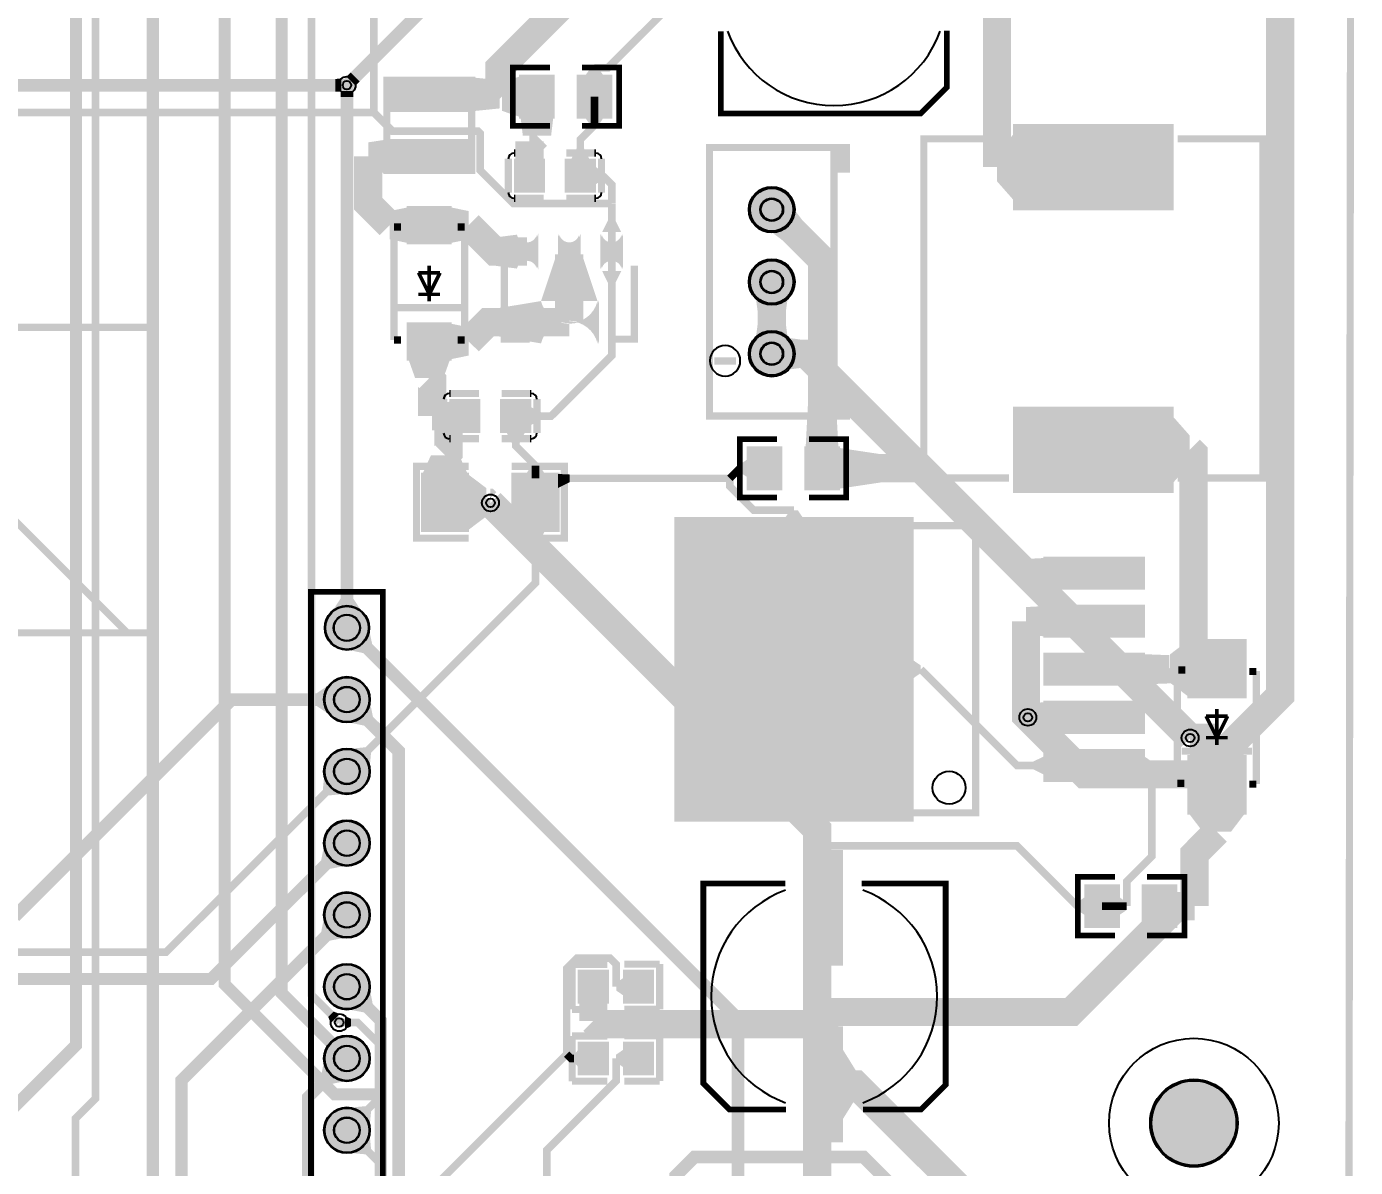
# Model space of a CAD drawing. Header units: millimetres. Extents: x 0 to 114, y -5 to 100.
# Drawn here: x 53.32 to 100.33, y 22.05 to 62.43 of the extents above; entities that cross this region are included whole.
import ezdxf

# ---------------------------------------------------------------- set-up
doc = ezdxf.new("R2010")
doc.units = ezdxf.units.MM
for name, color, linetype, true_color in [('BoardOutLine', 7, 'Continuous', 0xff00ff), ('BottomLayer', 7, 'Continuous', 0x0000ff), ('BottomSilkLayer', 7, 'Continuous', 0x66cc33), ('BottomSolderMaskLayer', 7, 'Continuous', 0xaa00ff), ('Hole', 7, 'Continuous', 0x222222), ('Multi-Layer', 7, 'Continuous', 0xc0c0c0), ('TopLayer', 7, 'Continuous', 0xff0000), ('TopPasteMaskLayer', 7, 'Continuous', 0x808080), ('TopSilkLayer', 7, 'Continuous', 0xffcc00), ('TopSolderMaskLayer', 7, 'Continuous', 0x800080)]:
    doc.layers.add(name, color=color, linetype=linetype, true_color=true_color)

msp = doc.modelspace()

# ---------------------------------------------------------------- hatches: boundary and pattern name
at = {"layer": 'BottomLayer'}
for points in [[(64.956, 60.331), (64.632, 60.655), (64.786, 60.803), (65.104, 60.485)], [(64.423, 60.149), (64.88, 60.149), (64.876, 59.935), (64.426, 59.935)], [(80.253, 52.883), (79.11, 52.883), (79.181, 52.35), (80.181, 52.35)], [(80.253, 51.351), (79.11, 51.351), (79.181, 51.885), (80.181, 51.885)], [(80.185, 50.276), (80.185, 51.419), (80.718, 51.347), (80.719, 50.347)], [(65.223, 41.652), (64.08, 41.652), (64.426, 42.185), (64.876, 42.185)], [(64.604, 40.387), (65.412, 41.196), (65.544, 40.574), (65.226, 40.255)], [(64.602, 37.822), (65.437, 38.657), (65.569, 38.009), (65.25, 37.691)], [(64.602, 27.662), (65.437, 28.497), (65.562, 27.842), (65.257, 27.538)], [(64.4, 27.482), (64.077, 27.159), (63.992, 27.376), (64.183, 27.567)]]:
    msp.add_hatch(color=256, dxfattribs=at).paths.add_polyline_path(points)
at = {"layer": 'BottomSolderMaskLayer'}
for points in [[(78.868, 55.947, 1), (80.494, 55.947, 1)], [(78.868, 53.387, 1), (80.494, 53.387, 1)], [(78.868, 50.847, 1), (80.494, 50.847, 1)], [(63.864, 41.148, 1), (65.439, 41.148, 1)], [(63.839, 38.608, 1), (65.464, 38.608, 1)], [(63.839, 36.068, 1), (65.464, 36.068, 1)], [(63.839, 33.528, 1), (65.464, 33.528, 1)], [(63.839, 30.988, 1), (65.464, 30.988, 1)], [(63.839, 28.448, 1), (65.464, 28.448, 1)], [(63.839, 25.908, 1), (65.464, 25.908, 1)], [(93.064, 23.622, 1), (96.166, 23.622, 1)], [(63.839, 23.368, 1), (65.464, 23.368, 1)]]:
    msp.add_hatch(color=256, dxfattribs=at).paths.add_polyline_path(points)
at = {"layer": 'Multi-Layer'}
for points in [[(78.919, 55.947, 1), (80.443, 55.947, 1)], [(78.919, 53.387, 1), (80.443, 53.387, 1)], [(78.919, 50.847, 1), (80.443, 50.847, 1)], [(63.889, 41.148, 1), (65.413, 41.148, 1)], [(63.864, 38.608, 1), (65.439, 38.608, 1)], [(63.864, 36.068, 1), (65.439, 36.068, 1)], [(63.864, 33.528, 1), (65.439, 33.528, 1)], [(63.864, 30.988, 1), (65.439, 30.988, 1)], [(63.864, 28.448, 1), (65.439, 28.448, 1)], [(63.864, 25.908, 1), (65.439, 25.908, 1)], [(63.864, 23.368, 1), (65.439, 23.368, 1)]]:
    msp.add_hatch(color=256, dxfattribs=at).paths.add_polyline_path(points)
at = {"layer": 'TopLayer'}
for points in [[(70.794, 59.219), (70.794, 60.669), (70.134, 60.444), (70.134, 59.444)], [(71.954, 59.219), (70.794, 59.219), (70.794, 60.669), (71.954, 60.669)], [(73.986, 59.219), (72.826, 59.219), (72.826, 60.669), (73.986, 60.669)], [(73.069, 60.669), (73.744, 60.669), (73.541, 60.964), (73.271, 60.964)], [(64.45, 60.122), (64.45, 60.579), (64.236, 60.575), (64.236, 60.125)], [(66.064, 59.428), (66.064, 60.628), (69.064, 60.628), (69.064, 59.428)], [(69.064, 60.628), (69.064, 59.428), (70.05, 59.528), (70.05, 60.528)], [(71.954, 59.219), (70.794, 59.219), (70.874, 58.559), (71.874, 58.559)], [(73.744, 59.219), (73.069, 59.219), (73.271, 58.924), (73.541, 58.924)], [(93.809, 58.951), (93.809, 55.951), (88.309, 55.951), (88.309, 58.951)], [(66.064, 57.228), (66.064, 58.428), (65.404, 58.328), (65.404, 57.328)], [(66.064, 57.228), (66.064, 58.428), (69.064, 58.428), (69.064, 57.228)], [(70.609, 57.7), (71.609, 57.7), (71.609, 58.36), (70.609, 58.36)], [(88.309, 56.201), (88.309, 58.701), (87.649, 57.951), (87.649, 56.951)], [(72.572, 57.7), (73.247, 57.7), (73.044, 58.105), (72.774, 58.105)], [(71.609, 56.6), (70.609, 56.6), (70.609, 57.7), (71.609, 57.7)], [(73.409, 56.6), (72.409, 56.6), (72.409, 57.7), (73.409, 57.7)], [(73.409, 57.488), (73.409, 56.813), (73.705, 57.015), (73.705, 57.285)], [(66.829, 54.762), (66.829, 56.032), (66.168, 55.897), (66.168, 54.897)], [(68.299, 56.032), (68.299, 54.762), (66.829, 54.762), (66.829, 56.032)], [(68.299, 56.032), (68.299, 54.762), (68.96, 54.897), (68.96, 55.897)], [(79.633, 55.187), (80.442, 55.995), (80.768, 55.567), (80.061, 54.86)], [(74.356, 55.155), (73.681, 55.155), (73.883, 55.56), (74.153, 55.56)], [(70.666, 53.862), (70.666, 55.062), (69.895, 54.962), (69.895, 53.962)], [(71.366, 55.062, -0.785398), (70.666, 55.062), (70.666, 53.862, -0.785398), (71.366, 53.862)], [(72.867, 55.063, -0.785398), (72.167, 55.063), (72.167, 53.663, -0.785398), (72.867, 53.663)], [(74.368, 55.062, -0.785398), (73.668, 55.062), (73.668, 53.862, -0.785398), (74.368, 53.862)], [(73.517, 52.713), (71.517, 52.713), (72.017, 54.213), (73.017, 54.213)], [(74.356, 53.77), (73.681, 53.77), (73.883, 53.365), (74.153, 53.365)], [(71.517, 51.213), (71.517, 52.713), (70.017, 52.463), (70.017, 51.463)], [(73.517, 52.713, -0.785398), (71.517, 52.713), (71.517, 51.213, -0.785398), (73.517, 51.213)], [(68.299, 51.918), (68.299, 50.648), (66.829, 50.648), (66.829, 51.918)], [(68.299, 51.918), (68.299, 50.648), (68.96, 50.783), (68.96, 51.783)], [(68.299, 50.648), (66.829, 50.648), (67.064, 49.987), (68.064, 49.987)], [(68.323, 48.091), (68.323, 49.191), (68.243, 49.141), (68.243, 48.141)], [(68.323, 49.191), (69.323, 49.191), (69.323, 48.091), (68.323, 48.091)], [(70.123, 49.191), (71.123, 49.191), (71.123, 48.091), (70.123, 48.091)], [(71.123, 48.979), (71.123, 48.304), (71.528, 48.506), (71.528, 48.776)], [(80.879, 47.518), (82.039, 47.518), (81.959, 49.018), (80.959, 49.018)], [(93.809, 48.951), (93.809, 45.951), (88.309, 45.951), (88.309, 48.951)], [(93.809, 48.701), (93.809, 46.201), (94.47, 46.951), (94.47, 47.951)], [(70.961, 48.091), (70.286, 48.091), (70.488, 47.686), (70.758, 47.686)], [(78.847, 47.518), (80.007, 47.518), (80.007, 46.068), (78.847, 46.068)], [(80.879, 47.518), (82.039, 47.518), (82.039, 46.068), (80.879, 46.068)], [(82.039, 47.518), (82.039, 46.068), (83.539, 46.293), (83.539, 47.293)], [(67.323, 46.593), (68.923, 46.593), (68.623, 47.253), (67.623, 47.253)], [(78.847, 46.456), (78.847, 47.131), (78.552, 46.928), (78.552, 46.658)], [(67.323, 46.593), (68.923, 46.593), (68.923, 44.593), (67.323, 44.593)], [(68.923, 46.593), (68.923, 44.593), (69.584, 45.093), (69.584, 46.093)], [(70.523, 46.593), (72.123, 46.593), (72.123, 44.593), (70.523, 44.593)], [(70.986, 46.593), (71.661, 46.593), (71.458, 46.888), (71.188, 46.888)], [(72.123, 46.593), (72.123, 46.101), (72.528, 46.304), (72.528, 46.574)], [(80.131, 45.011), (80.806, 45.011), (80.604, 45.307), (80.334, 45.307)], [(76.278, 34.351), (76.278, 45.011), (84.658, 45.011), (84.658, 34.351)], [(71.661, 44.593), (70.986, 44.593), (71.188, 44.188), (71.458, 44.188)], [(89.336, 42.55), (89.336, 43.62), (88.675, 43.585), (88.675, 42.585)], [(92.836, 42.55), (89.336, 42.55), (89.336, 43.62), (92.836, 43.62)], [(89.336, 40.849), (89.336, 41.918), (88.675, 41.883), (88.675, 40.883)], [(92.836, 40.849), (89.336, 40.849), (89.336, 41.918), (92.836, 41.918)], [(94.429, 38.707), (94.429, 40.707), (93.769, 40.207), (93.769, 39.207)], [(96.429, 40.707), (96.429, 38.707), (94.429, 38.707), (94.429, 40.707)], [(84.658, 40.019), (84.658, 39.344), (84.954, 39.546), (84.954, 39.816)], [(92.836, 39.147), (89.336, 39.147), (89.336, 40.216), (92.836, 40.216)], [(92.836, 40.216), (92.836, 39.147), (93.743, 39.181), (93.743, 40.181)], [(64.131, 39.199), (64.131, 38.017), (63.579, 38.383), (63.579, 38.833)], [(89.336, 37.445), (89.336, 38.514), (88.741, 38.48), (88.741, 37.48)], [(92.836, 37.445), (89.336, 37.445), (89.336, 38.514), (92.836, 38.514)], [(94.429, 36.592), (96.429, 36.592), (95.929, 37.252), (94.929, 37.252)], [(64.602, 36.854), (65.437, 36.019), (65.505, 36.731), (65.314, 36.922)], [(92.836, 35.743), (89.336, 35.743), (89.336, 36.812), (92.836, 36.812)], [(89.336, 35.94), (89.336, 36.615), (88.931, 36.413), (88.931, 36.143)], [(92.836, 36.615), (92.836, 35.94), (93.131, 36.143), (93.131, 36.413)], [(96.429, 36.592), (96.429, 34.592), (94.429, 34.592), (94.429, 36.592)], [(63.866, 36.117), (64.701, 35.282), (63.989, 35.215), (63.798, 35.405)], [(96.429, 34.592), (94.429, 34.592), (94.929, 33.932), (95.929, 33.932)], [(63.866, 33.577), (64.701, 32.742), (64.045, 32.618), (63.741, 32.922)], [(81.197, 33.142), (81.872, 33.142), (81.669, 33.437), (81.399, 33.437)], [(80.884, 29.342), (80.884, 33.142), (82.184, 33.142), (82.184, 29.342)], [(91.945, 30.574), (90.785, 30.574), (90.785, 32.024), (91.945, 32.024)], [(93.977, 30.574), (92.817, 30.574), (92.817, 32.024), (93.977, 32.024)], [(93.977, 32.024), (93.977, 30.574), (94.017, 30.799), (94.017, 31.799)], [(90.785, 30.962), (90.785, 31.637), (90.49, 31.434), (90.49, 31.164)], [(91.945, 31.637), (91.945, 30.962), (92.241, 31.164), (92.241, 31.434)], [(63.866, 31.037), (64.701, 30.202), (64.045, 30.078), (63.741, 30.382)], [(73.868, 27.898), (72.868, 27.898), (72.868, 28.998), (73.868, 28.998)], [(74.468, 28.111), (74.468, 28.786), (74.179, 28.583), (74.179, 28.313)], [(75.468, 27.898), (74.468, 27.898), (74.468, 28.998), (75.468, 28.998)], [(73.868, 27.898), (72.868, 27.898), (72.868, 27.238), (73.868, 27.238)], [(64.583, 26.949), (64.583, 27.407), (64.796, 27.313), (64.796, 27.043)], [(80.884, 26.892), (82.184, 26.892), (82.034, 27.045), (81.034, 27.045)], [(82.184, 26.892), (82.184, 23.092), (80.884, 23.092), (80.884, 26.892)], [(73.868, 25.358), (72.868, 25.358), (72.868, 26.458), (73.868, 26.458)], [(75.468, 25.358), (74.468, 25.358), (74.468, 26.458), (75.468, 26.458)], [(63.866, 25.957), (64.701, 25.122), (64.045, 24.998), (63.741, 25.302)], [(72.868, 25.571), (72.868, 26.246), (72.682, 26.043), (72.682, 25.773)], [(74.468, 25.571), (74.468, 26.246), (74.173, 26.043), (74.173, 25.773)], [(82.184, 26.242), (82.184, 23.742), (82.65, 24.492), (82.65, 25.492)], [(64.602, 24.154), (65.437, 23.319), (65.505, 24.031), (65.314, 24.221)], [(64.602, 22.582), (65.437, 23.417), (65.505, 22.705), (65.314, 22.515)]]:
    msp.add_hatch(color=256, dxfattribs=at).paths.add_polyline_path(points)
at = {"layer": 'TopPasteMaskLayer'}
for points in [[(71.954, 59.219), (70.794, 59.219), (70.794, 60.669), (71.954, 60.669)], [(73.986, 59.219), (72.826, 59.219), (72.826, 60.669), (73.986, 60.669)], [(66.064, 59.428), (66.064, 60.628), (69.064, 60.628), (69.064, 59.428)], [(93.809, 58.951), (93.809, 55.951), (88.309, 55.951), (88.309, 58.951)], [(66.064, 57.228), (66.064, 58.428), (69.064, 58.428), (69.064, 57.228)], [(71.609, 56.6), (70.609, 56.6), (70.609, 57.7), (71.609, 57.7)], [(73.409, 56.6), (72.409, 56.6), (72.409, 57.7), (73.409, 57.7)], [(68.299, 56.032), (68.299, 54.762), (66.829, 54.762), (66.829, 56.032)], [(71.366, 55.062, -0.785398), (70.666, 55.062), (70.666, 53.862, -0.785398), (71.366, 53.862)], [(72.867, 55.063, -0.785398), (72.167, 55.063), (72.167, 53.663, -0.785398), (72.867, 53.663)], [(74.368, 55.062, -0.785398), (73.668, 55.062), (73.668, 53.862, -0.785398), (74.368, 53.862)], [(73.517, 52.713, -0.785398), (71.517, 52.713), (71.517, 51.213, -0.785398), (73.517, 51.213)], [(68.299, 51.918), (68.299, 50.648), (66.829, 50.648), (66.829, 51.918)], [(68.323, 49.191), (69.323, 49.191), (69.323, 48.091), (68.323, 48.091)], [(70.123, 49.191), (71.123, 49.191), (71.123, 48.091), (70.123, 48.091)], [(93.809, 48.951), (93.809, 45.951), (88.309, 45.951), (88.309, 48.951)], [(78.847, 47.518), (80.007, 47.518), (80.007, 46.068), (78.847, 46.068)], [(80.879, 47.518), (82.039, 47.518), (82.039, 46.068), (80.879, 46.068)], [(67.323, 46.593), (68.923, 46.593), (68.923, 44.593), (67.323, 44.593)], [(70.523, 46.593), (72.123, 46.593), (72.123, 44.593), (70.523, 44.593)], [(76.278, 34.351), (76.278, 45.011), (84.658, 45.011), (84.658, 34.351)], [(92.836, 42.55), (89.336, 42.55), (89.336, 43.62), (92.836, 43.62)], [(92.836, 40.849), (89.336, 40.849), (89.336, 41.918), (92.836, 41.918)], [(96.429, 40.707), (96.429, 38.707), (94.429, 38.707), (94.429, 40.707)], [(92.836, 39.147), (89.336, 39.147), (89.336, 40.216), (92.836, 40.216)], [(92.836, 37.445), (89.336, 37.445), (89.336, 38.514), (92.836, 38.514)], [(92.836, 35.743), (89.336, 35.743), (89.336, 36.812), (92.836, 36.812)], [(96.429, 36.592), (96.429, 34.592), (94.429, 34.592), (94.429, 36.592)], [(80.884, 29.342), (80.884, 33.142), (82.184, 33.142), (82.184, 29.342)], [(91.945, 30.574), (90.785, 30.574), (90.785, 32.024), (91.945, 32.024)], [(93.977, 30.574), (92.817, 30.574), (92.817, 32.024), (93.977, 32.024)], [(73.868, 27.898), (72.868, 27.898), (72.868, 28.998), (73.868, 28.998)], [(75.468, 27.898), (74.468, 27.898), (74.468, 28.998), (75.468, 28.998)], [(82.184, 26.892), (82.184, 23.092), (80.884, 23.092), (80.884, 26.892)], [(73.868, 25.358), (72.868, 25.358), (72.868, 26.458), (73.868, 26.458)], [(75.468, 25.358), (74.468, 25.358), (74.468, 26.458), (75.468, 26.458)]]:
    msp.add_hatch(color=256, dxfattribs=at).paths.add_polyline_path(points)
at = {"layer": 'TopSolderMaskLayer'}
for points in [[(65.937, 59.408), (65.937, 60.648), (69.191, 60.648), (69.191, 59.408)], [(72.005, 59.168), (70.743, 59.168), (70.743, 60.72), (72.005, 60.72)], [(74.037, 59.168), (72.775, 59.168), (72.775, 60.72), (74.037, 60.72)], [(93.902, 58.979), (93.902, 55.923), (88.216, 55.923), (88.216, 58.979)], [(65.937, 57.208), (65.937, 58.448), (69.191, 58.448), (69.191, 57.208)], [(71.66, 56.549), (70.558, 56.549), (70.558, 57.751), (71.66, 57.751)], [(73.46, 56.549), (72.358, 56.549), (72.358, 57.751), (73.46, 57.751)], [(78.868, 55.947, 1), (80.494, 55.947, 1)], [(68.358, 56.076), (68.358, 54.719), (66.77, 54.719), (66.77, 56.076)], [(71.417, 55.095, -0.785398), (70.615, 55.095), (70.615, 53.83, -0.785398), (71.417, 53.83)], [(72.918, 55.097, -0.785398), (72.116, 55.097), (72.116, 53.63, -0.785398), (72.918, 53.63)], [(74.419, 55.095, -0.785398), (73.617, 55.095), (73.617, 53.83, -0.785398), (74.419, 53.83)], [(78.868, 53.387, 1), (80.494, 53.387, 1)], [(73.568, 52.735, -0.785398), (71.466, 52.735), (71.466, 51.191, -0.785398), (73.568, 51.191)], [(68.358, 51.961), (68.358, 50.604), (66.77, 50.604), (66.77, 51.961)], [(78.868, 50.847, 1), (80.494, 50.847, 1)], [(68.272, 49.242), (69.374, 49.242), (69.374, 48.04), (68.272, 48.04)], [(70.072, 49.242), (71.174, 49.242), (71.174, 48.04), (70.072, 48.04)], [(93.902, 48.979), (93.902, 45.923), (88.216, 45.923), (88.216, 48.979)], [(78.796, 47.569), (80.058, 47.569), (80.058, 46.018), (78.796, 46.018)], [(80.828, 47.569), (82.09, 47.569), (82.09, 46.018), (80.828, 46.018)], [(67.272, 46.644), (68.974, 46.644), (68.974, 44.542), (67.272, 44.542)], [(70.472, 46.644), (72.174, 46.644), (72.174, 44.542), (70.472, 44.542)], [(76.239, 34.287), (76.239, 45.076), (84.698, 45.076), (84.698, 34.287)], [(92.887, 42.5), (89.285, 42.5), (89.285, 43.67), (92.887, 43.67)], [(63.864, 41.148, 1), (65.439, 41.148, 1)], [(92.887, 40.798), (89.285, 40.798), (89.285, 41.969), (92.887, 41.969)], [(96.48, 40.758), (96.48, 38.656), (94.378, 38.656), (94.378, 40.758)], [(92.887, 39.096), (89.285, 39.096), (89.285, 40.267), (92.887, 40.267)], [(63.839, 38.608, 1), (65.464, 38.608, 1)], [(92.887, 37.394), (89.285, 37.394), (89.285, 38.565), (92.887, 38.565)], [(63.839, 36.068, 1), (65.464, 36.068, 1)], [(92.887, 35.692), (89.285, 35.692), (89.285, 36.863), (92.887, 36.863)], [(96.48, 36.643), (96.48, 34.541), (94.378, 34.541), (94.378, 36.643)], [(63.839, 33.528, 1), (65.464, 33.528, 1)], [(80.867, 29.194), (80.867, 33.29), (82.201, 33.29), (82.201, 29.194)], [(91.996, 30.524), (90.734, 30.524), (90.734, 32.075), (91.996, 32.075)], [(94.028, 30.524), (92.766, 30.524), (92.766, 32.075), (94.028, 32.075)], [(63.839, 30.988, 1), (65.464, 30.988, 1)], [(63.839, 28.448, 1), (65.464, 28.448, 1)], [(73.919, 27.847), (72.817, 27.847), (72.817, 29.049), (73.919, 29.049)], [(75.519, 27.847), (74.417, 27.847), (74.417, 29.049), (75.519, 29.049)], [(82.201, 27.041), (82.201, 22.944), (80.867, 22.944), (80.867, 27.041)], [(63.839, 25.908, 1), (65.464, 25.908, 1)], [(73.919, 25.307), (72.817, 25.307), (72.817, 26.509), (73.919, 26.509)], [(75.519, 25.307), (74.417, 25.307), (74.417, 26.509), (75.519, 26.509)], [(93.064, 23.622, 1), (96.166, 23.622, 1)], [(63.839, 23.368, 1), (65.464, 23.368, 1)]]:
    msp.add_hatch(color=256, dxfattribs=at).paths.add_polyline_path(points)

# ---------------------------------------------------------------- linework, layer by layer
at = {"layer": 'BoardOutLine', "const_width": 0.254}
msp.add_lwpolyline([(0, 100), (100.203, 99.949), (100.076, 0), (0, 0), (0, 100)], close=True, dxfattribs=at)
at = {"layer": 'BottomLayer'}
for points, const_width in [([(55.245, 89.281), (55.063, 89.099), (55.063, 26.379), (51.559, 22.874)], 0.43), ([(57.785, 89.281), (57.785, 19.949), (56.5, 18.666)], 0.43), ([(60.325, 89.281), (60.325, 28.531), (64.218, 24.638), (65.852, 24.638)], 0.43), ([(62.865, 88.051), (62.34, 87.526), (62.34, 28.22), (64.651, 25.908)], 0.43), ([(56.5, 13.586), (55.91, 13.586), (55.049, 14.448), (55.049, 23.785), (55.761, 24.496), (55.761, 74.432)], 0.27), ([(97.663, 72.136), (97.663, 38.758), (94.869, 35.964), (90.759, 35.964), (88.743, 37.981)], 1), ([(64.381, 27.178), (63.401, 28.158), (63.401, 63.909), (66.167, 66.675)], 0.27), ([(68.707, 66.675), (68.707, 64.407), (64.651, 60.35)], 0.45), ([(64.651, 60.35), (64.651, 41.148)], 0.45), ([(79.681, 50.847), (79.681, 53.387)], 1), ([(79.681, 50.847), (80.887, 50.847), (94.482, 37.252)], 1), ([(69.728, 45.569), (81.285, 34.011), (81.285, 9.657)], 1), ([(78.486, 11.176), (78.486, 27.313), (64.651, 41.148)], 0.45), ([(64.651, 38.608), (66.48, 36.78), (66.48, 13.332), (65.086, 11.938), (64.238, 11.938), (63.119, 10.819), (63.119, 7.747), (58.801, 3.429)], 0.45), ([(65.852, 24.638), (65.852, 27.247), (64.651, 28.448)], 0.43), ([(65.852, 24.638), (65.852, 20.224), (65.186, 19.558), (60.96, 19.558), (58.801, 17.399)], 0.43)]:
    msp.add_lwpolyline(points, dxfattribs=dict(at, const_width=const_width))
at = {"layer": 'BottomSilkLayer', "const_width": 0.203}
for points in [[(65.921, 3.683), (65.921, 1.778), (63.381, 1.778), (63.381, 42.418), (65.921, 42.418), (65.921, 39.878)], [(65.921, 39.878), (65.921, 3.683)]]:
    msp.add_lwpolyline(points, dxfattribs=at)
at = {"layer": 'BottomSolderMaskLayer'}
for centre, radius in [((79.681, 55.947), 0.813), ((79.681, 55.947), 0.406), ((79.681, 53.387), 0.813), ((79.681, 53.387), 0.406), ((79.681, 50.847), 0.813), ((79.681, 50.847), 0.406), ((64.651, 41.148), 0.787), ((64.651, 41.148), 0.472), ((64.651, 38.608), 0.813), ((64.651, 38.608), 0.459), ((64.651, 36.068), 0.813), ((64.651, 36.068), 0.459), ((64.651, 33.528), 0.813), ((64.651, 33.528), 0.459), ((64.651, 30.988), 0.813), ((64.651, 30.988), 0.459), ((64.651, 28.448), 0.813), ((64.651, 28.448), 0.459), ((64.651, 25.908), 0.813), ((64.651, 25.908), 0.459), ((94.615, 23.622), 1.551), ((94.615, 23.622), 1.551), ((64.651, 23.368), 0.813), ((64.651, 23.368), 0.459)]:
    msp.add_circle(centre, radius, dxfattribs=at)
at = {"layer": 'Hole'}
for centre, radius in [((64.651, 60.35), 0.15), ((69.728, 45.569), 0.15), ((88.741, 37.98), 0.15), ((94.482, 37.252), 0.15), ((64.381, 27.178), 0.153)]:
    msp.add_circle(centre, radius, dxfattribs=at)
at = {"layer": 'Multi-Layer'}
for centre, radius in [((64.651, 60.35), 0.305), ((79.681, 55.947), 0.762), ((79.681, 55.947), 0.381), ((79.681, 53.387), 0.762), ((79.681, 53.387), 0.381), ((79.681, 50.847), 0.762), ((79.681, 50.847), 0.381), ((69.728, 45.569), 0.3), ((64.651, 41.148), 0.762), ((64.651, 41.148), 0.457), ((64.651, 38.608), 0.787), ((64.651, 38.608), 0.445), ((88.741, 37.98), 0.3), ((94.482, 37.252), 0.3), ((64.651, 36.068), 0.787), ((64.651, 36.068), 0.445), ((64.651, 33.528), 0.787), ((64.651, 33.528), 0.445), ((64.651, 30.988), 0.787), ((64.651, 30.988), 0.445), ((64.651, 28.448), 0.787), ((64.651, 28.448), 0.445), ((64.381, 27.178), 0.305), ((64.651, 25.908), 0.787), ((64.651, 25.908), 0.445), ((94.615, 23.622), 1.5), ((94.615, 23.622), 1.5), ((64.651, 23.368), 0.787), ((64.651, 23.368), 0.445)]:
    msp.add_circle(centre, radius, dxfattribs=at)
at = {"layer": 'TopLayer'}
for points, const_width in [([(65.606, 59.382), (65.606, 65.354)], 0.27), ([(70.05, 60.028), (70.05, 60.96), (74.027, 64.937), (81.119, 64.937)], 1), ([(87.649, 57.451), (87.649, 63.529), (87.55, 63.627)], 1), ([(73.406, 60.964), (73.882, 60.964), (76.545, 63.627)], 0.27), ([(73.406, 59.944), (73.406, 60.965)], 0.27), ([(48.133, 60.325), (48.158, 60.35), (64.651, 60.35)], 0.45), ([(67.564, 60.028), (70.051, 60.028)], 1), ([(70.05, 60.028), (70.134, 59.944)], 1), ([(71.374, 59.944), (70.134, 59.944)], 1), ([(71.374, 59.944), (71.374, 58.56)], 1), ([(73.406, 59.434), (73.406, 59.944)], 0.27), ([(65.606, 59.382), (49.476, 59.382), (45.847, 55.753)], 0.27), ([(74.018, 56.165), (70.539, 56.165), (69.364, 57.34), (69.364, 58.645), (69.285, 58.724), (66.265, 58.724), (65.606, 59.382)], 0.27), ([(73.406, 59.433), (73.406, 58.923)], 0.27), ([(71.109, 58.36), (71.176, 58.36), (71.374, 58.559)], 1), ([(71.11, 57.15), (71.11, 58.362)], 1), ([(72.908, 57.15), (72.908, 58.428), (73.406, 58.923)], 0.27), ([(65.404, 57.828), (65.404, 56.162), (66.168, 55.397)], 1), ([(67.564, 57.828), (65.405, 57.828)], 1), ([(91.059, 57.452), (87.648, 57.452)], 1), ([(72.908, 57.15), (73.706, 57.15)], 0.27), ([(73.705, 57.15), (74.018, 56.836), (74.018, 56.165)], 0.27), ([(81.46, 46.794), (81.46, 54.171), (79.682, 55.949)], 1), ([(74.018, 56.164), (74.018, 54.463)], 0.27), ([(67.564, 55.397), (66.17, 55.397)], 1), ([(67.564, 55.397), (68.961, 55.397)], 1), ([(71.016, 54.463), (69.896, 54.463), (68.961, 55.397)], 1), ([(74.018, 54.463), (74.018, 50.782), (71.877, 48.641), (70.622, 48.641)], 0.27), ([(72.517, 54.364), (72.517, 51.963)], 1), ([(72.517, 51.963), (69.639, 51.963), (68.961, 51.283)], 1), ([(67.564, 51.283), (67.564, 49.987)], 1), ([(67.564, 51.283), (68.961, 51.283)], 1), ([(67.663, 48.641), (67.663, 49.889), (67.564, 49.987)], 1), ([(68.243, 48.641), (67.663, 48.641)], 1), ([(68.243, 48.641), (68.243, 47.373), (68.123, 47.253)], 1), ([(68.824, 48.641), (68.242, 48.641)], 1), ([(70.622, 48.641), (70.622, 47.589), (71.323, 46.888)], 0.27), ([(68.123, 45.593), (68.123, 47.254)], 1), ([(91.059, 47.452), (94.47, 47.452)], 1), ([(94.6, 39.708), (94.6, 47.323), (94.47, 47.452)], 1), ([(71.323, 46.439), (71.323, 46.888)], 0.27), ([(88.676, 43.086), (84.968, 46.794), (81.46, 46.794)], 1), ([(71.323, 45.593), (71.323, 46.439)], 0.27), ([(71.323, 46.439), (78.196, 46.439)], 0.27), ([(78.197, 46.439), (78.552, 46.793)], 0.27), ([(78.197, 46.439), (78.197, 46.155), (79.046, 45.307), (80.469, 45.307)], 0.27), ([(79.428, 46.794), (78.552, 46.794)], 0.27), ([(68.123, 45.593), (69.583, 45.593)], 1), ([(69.728, 45.569), (69.608, 45.569), (69.584, 45.593)], 1), ([(64.651, 36.068), (71.323, 42.741), (71.323, 45.593)], 0.27), ([(80.47, 39.682), (80.47, 45.306)], 0.27), ([(91.087, 43.086), (88.676, 43.086)], 1), ([(88.675, 41.383), (88.675, 38.046), (88.741, 37.98)], 1), ([(91.087, 41.384), (88.676, 41.384)], 1), ([(91.087, 39.682), (93.744, 39.682), (93.769, 39.708)], 1), ([(94.6, 39.708), (93.769, 39.708)], 1), ([(95.429, 39.707), (94.599, 39.707)], 1), ([(80.47, 39.682), (84.953, 39.682)], 0.27), ([(84.953, 39.682), (88.356, 36.279), (91.087, 36.279)], 0.27), ([(52.897, 30.937), (60.568, 38.608), (64.651, 38.608)], 0.45), ([(91.087, 37.981), (88.743, 37.981)], 1), ([(95.429, 37.252), (94.482, 37.252)], 1), ([(95.43, 35.593), (95.43, 37.252)], 1), ([(48.514, 27.737), (50.449, 29.672), (58.255, 29.672), (64.651, 36.068)], 0.27), ([(91.087, 36.279), (93.132, 36.279)], 0.27), ([(93.131, 36.278), (93.131, 33.066), (92.241, 32.175), (92.241, 31.299)], 0.27), ([(95.43, 35.593), (95.43, 33.932)], 1), ([(94.638, 31.299), (94.638, 33.14), (95.429, 33.932)], 1), ([(51.559, 22.874), (50.232, 24.202), (50.232, 28.494), (50.455, 28.718), (59.841, 28.718), (64.651, 33.528)], 0.43), ([(90.49, 31.299), (88.352, 33.437), (81.534, 33.437)], 0.27), ([(81.534, 31.242), (81.534, 33.437)], 0.27), ([(94.017, 31.299), (90.27, 27.552), (81.534, 27.552)], 1), ([(93.398, 31.3), (94.018, 31.3)], 1), ([(94.017, 31.299), (94.638, 31.299)], 1), ([(58.801, 18.669), (58.801, 25.138), (64.651, 30.988)], 0.43), ([(91.366, 31.3), (90.49, 31.3)], 0.27), ([(91.803, 31.299), (91.365, 31.299)], 0.27), ([(91.803, 31.3), (92.24, 31.3)], 0.27), ([(74.179, 28.448), (74.179, 29.237), (73.96, 29.456), (72.795, 29.456), (72.425, 29.086), (72.425, 26.062)], 0.27), ([(73.368, 28.448), (73.368, 27.239)], 1), ([(74.968, 28.448), (74.178, 28.448)], 0.27), ([(81.534, 27.119), (73.487, 27.119), (73.368, 27.238)], 1), ([(81.534, 27.119), (81.534, 27.552)], 1), ([(64.651, 23.368), (65.777, 24.494), (65.777, 26.433), (65.032, 27.178), (64.381, 27.178)], 0.27), ([(81.534, 27.045), (81.534, 27.119)], 1), ([(81.534, 24.991), (81.534, 27.046)], 1), ([(58.472, 16.126), (58.706, 16.126), (63.279, 20.7), (63.279, 24.536), (64.651, 25.908)], 0.43), ([(72.425, 26.062), (64.651, 18.288)], 0.27), ([(74.173, 25.908), (74.173, 25.113), (71.722, 22.662), (71.722, 19.436), (71.958, 19.199), (72.517, 19.199)], 0.27), ([(72.425, 26.062), (72.579, 25.908), (72.682, 25.908)], 0.27), ([(73.368, 25.908), (72.682, 25.908)], 0.27), ([(74.968, 25.908), (74.173, 25.908)], 0.27), ([(87.704, 19.939), (82.649, 24.991), (81.534, 24.991)], 1), ([(58.801, 14.859), (63.5, 19.558), (65.105, 19.558), (65.862, 20.315), (65.862, 22.157), (64.651, 23.368)], 0.27), ([(76.279, 19.418), (76.279, 21.753), (76.952, 22.426), (82.918, 22.426), (84.727, 20.617), (84.727, 18.364), (82.494, 16.129), (82.222, 16.129)], 0.45)]:
    msp.add_lwpolyline(points, dxfattribs=dict(at, const_width=const_width))
at = {"layer": 'TopSilkLayer'}
for points, const_width in [([(77.879, 62.252), (77.879, 59.352), (84.954, 59.352), (85.879, 60.277), (85.879, 62.277)], 0.203), ([(71.835, 60.979), (70.515, 60.979), (70.515, 58.909), (71.835, 58.909)], 0.2), ([(72.967, 60.979), (74.287, 60.979), (74.287, 58.909), (72.967, 58.909)], 0.2), ([(88.078, 46.451), (85.059, 46.451), (85.059, 58.451), (88.078, 58.451)], 0.254), ([(94.04, 58.451), (97.059, 58.451), (97.059, 52.451)], 0.254), ([(70.359, 56.55), (70.359, 57.75)], 0.254), ([(70.559, 57.95), (70.609, 57.95)], 0.254), ([(71.609, 57.95), (70.609, 57.95)], 0.254), ([(72.409, 57.95), (73.409, 57.95)], 0.254), ([(73.459, 57.95), (73.409, 57.95)], 0.254), ([(73.659, 56.55), (73.659, 57.75)], 0.254), ([(70.559, 56.35), (70.609, 56.35)], 0.254), ([(71.609, 56.35), (70.609, 56.35)], 0.254), ([(72.409, 56.35), (73.409, 56.35)], 0.254), ([(73.459, 56.35), (73.409, 56.35)], 0.254), ([(66.314, 55.331), (66.564, 55.331)], 0.254), ([(66.314, 51.333), (66.314, 55.331)], 0.254), ([(68.564, 55.331), (68.814, 55.331)], 0.254), ([(68.814, 55.331), (68.814, 51.333)], 0.254), ([(71.117, 51.363), (70.217, 51.363), (70.217, 53.963)], 0.254), ([(74.817, 53.963), (74.817, 51.363), (73.917, 51.363)], 0.254), ([(67.564, 53.713), (67.183, 53.713)], 0.127), ([(67.183, 53.713), (67.564, 52.951)], 0.127), ([(67.564, 53.967), (67.564, 52.697)], 0.127), ([(67.564, 53.713), (67.945, 53.713)], 0.127), ([(67.945, 53.713), (67.564, 52.951)], 0.127), ([(67.564, 52.951), (67.183, 52.951)], 0.127), ([(67.564, 52.951), (67.945, 52.951)], 0.127), ([(68.809, 52.476), (66.319, 52.476)], 0.254), ([(97.059, 52.451), (97.059, 46.451), (94.04, 46.451)], 0.254), ([(57.785, 51.78), (36.177, 51.78)], 0.254), ([(46.048, 51.839), (46.048, 51.806), (56.886, 40.97)], 0.254), ([(57.785, 40.894), (57.785, 51.78)], 0.254), ([(66.314, 51.333), (66.564, 51.333)], 0.254), ([(68.564, 51.333), (68.814, 51.333)], 0.254), ([(78.411, 50.593), (78.03, 50.593), (77.649, 50.593), (78.03, 50.593)], 0.254), ([(68.073, 49.241), (68.073, 48.041)], 0.254), ([(68.273, 49.441), (68.323, 49.441)], 0.254), ([(69.323, 49.441), (68.323, 49.441)], 0.254), ([(70.123, 49.441), (71.123, 49.441)], 0.254), ([(71.173, 49.441), (71.123, 49.441)], 0.254), ([(71.373, 49.241), (71.373, 48.041)], 0.254), ([(68.273, 47.841), (68.323, 47.841)], 0.254), ([(69.323, 47.841), (68.323, 47.841)], 0.254), ([(70.123, 47.841), (71.123, 47.841)], 0.254), ([(71.173, 47.841), (71.123, 47.841)], 0.254), ([(79.866, 45.759), (78.546, 45.759), (78.546, 47.829), (79.866, 47.829)], 0.2), ([(80.998, 45.759), (82.318, 45.759), (82.318, 47.829), (80.998, 47.829)], 0.2), ([(68.961, 46.863), (67.113, 46.863), (67.113, 44.323), (68.961, 44.323)], 0.254), ([(70.485, 44.323), (72.343, 44.323), (72.343, 46.863), (70.485, 46.863)], 0.254), ([(78.436, 44.761), (86.895, 44.761), (86.895, 34.601), (78.436, 34.601)], 0.254), ([(36.17, 40.97), (57.785, 40.97)], 0.254), ([(94.032, 35.643), (94.032, 39.641)], 0.254), ([(94.062, 39.656), (94.311, 39.656)], 0.254), ([(96.576, 39.605), (96.826, 39.605)], 0.254), ([(96.826, 39.615), (96.826, 35.617)], 0.254), ([(95.048, 38.023), (95.429, 37.261)], 0.127), ([(95.429, 38.023), (95.048, 38.023)], 0.127), ([(95.429, 38.277), (95.429, 37.007)], 0.127), ([(95.81, 38.023), (95.429, 37.261)], 0.127), ([(95.429, 38.023), (95.81, 38.023)], 0.127), ([(95.429, 37.261), (95.048, 37.261)], 0.127), ([(95.429, 37.261), (95.81, 37.261)], 0.127), ([(96.674, 36.786), (94.184, 36.786)], 0.254), ([(94.032, 35.643), (94.282, 35.643)], 0.254), ([(96.576, 35.617), (96.826, 35.617)], 0.254), ([(80.159, 32.103), (77.259, 32.103), (77.259, 25.028), (78.184, 24.103), (80.184, 24.103)], 0.203), ([(82.859, 32.103), (85.834, 32.103), (85.834, 24.978), (84.959, 24.103), (82.909, 24.103)], 0.203), ([(91.826, 32.334), (90.506, 32.334), (90.506, 30.264), (91.826, 30.264)], 0.2), ([(92.958, 32.334), (94.278, 32.334), (94.278, 30.264), (92.958, 30.264)], 0.2), ([(73.867, 29.243), (72.617, 29.243)], 0.254), ([(72.617, 27.643), (72.617, 29.243)], 0.254), ([(74.468, 29.248), (75.718, 29.248)], 0.254), ([(75.718, 27.648), (75.718, 29.248)], 0.254), ([(73.867, 27.643), (72.617, 27.643)], 0.254), ([(74.468, 27.648), (75.718, 27.648)], 0.254), ([(73.867, 26.703), (72.617, 26.703)], 0.254), ([(72.617, 25.103), (72.617, 26.703)], 0.254), ([(74.468, 26.708), (75.718, 26.708)], 0.254), ([(75.718, 25.108), (75.718, 26.708)], 0.254), ([(73.867, 25.103), (72.617, 25.103)], 0.254), ([(74.468, 25.108), (75.718, 25.108)], 0.254)]:
    msp.add_lwpolyline(points, dxfattribs=dict(at, const_width=const_width))
at = {"layer": 'TopSilkLayer', "const_width": 0.254}
for points in [[(66.064, 57.428), (66.064, 60.428), (69.064, 60.428), (69.064, 57.428), (66.064, 57.428)], [(81.881, 48.647), (77.481, 48.647), (77.481, 58.148), (81.881, 58.148), (81.881, 48.647)], [(82.321, 57.385), (82.121, 57.385), (82.121, 58.147), (82.321, 58.147), (82.321, 57.385)], [(82.321, 48.647), (82.121, 48.647), (82.121, 49.409), (82.321, 49.409), (82.321, 48.647)]]:
    msp.add_lwpolyline(points, close=True, dxfattribs=at)
at = {"layer": 'TopSilkLayer'}
for centre, radius in [((85.955, 35.49), 0.584), ((94.615, 23.622), 3)]:
    msp.add_circle(centre, radius, dxfattribs=at)
for centre, radius, start, end in [((81.879, 63.627), 4, 200.0001, 339.9999), ((70.559, 57.75), 0.2, 90, 180), ((73.459, 57.75), 0.2, 0, 90), ((70.559, 56.55), 0.2, 180, 270), ((73.459, 56.55), 0.2, 270, 0), ((78.03, 50.598), 0.539, 180.5402, 179.4598), ((68.273, 49.241), 0.2, 90, 180), ((71.173, 49.241), 0.2, 0, 90), ((68.273, 48.041), 0.2, 180, 270), ((71.173, 48.041), 0.2, 270, 0), ((81.534, 28.103), 4, 110.0001, 249.9999), ((81.534, 28.103), 4, 290.0001, 69.9999)]:
    msp.add_arc(centre, radius, start, end, dxfattribs=at)
at = {"layer": 'TopSolderMaskLayer'}
for centre, radius in [((79.681, 55.947), 0.813), ((79.681, 55.947), 0.406), ((79.681, 53.387), 0.813), ((79.681, 53.387), 0.406), ((79.681, 50.847), 0.813), ((79.681, 50.847), 0.406), ((64.651, 41.148), 0.787), ((64.651, 41.148), 0.472), ((64.651, 38.608), 0.813), ((64.651, 38.608), 0.459), ((64.651, 36.068), 0.813), ((64.651, 36.068), 0.459), ((64.651, 33.528), 0.813), ((64.651, 33.528), 0.459), ((64.651, 30.988), 0.813), ((64.651, 30.988), 0.459), ((64.651, 28.448), 0.813), ((64.651, 28.448), 0.459), ((64.651, 25.908), 0.813), ((64.651, 25.908), 0.459), ((94.615, 23.622), 1.551), ((94.615, 23.622), 1.551), ((64.651, 23.368), 0.813), ((64.651, 23.368), 0.459)]:
    msp.add_circle(centre, radius, dxfattribs=at)

doc.saveas('drawing.dxf')
